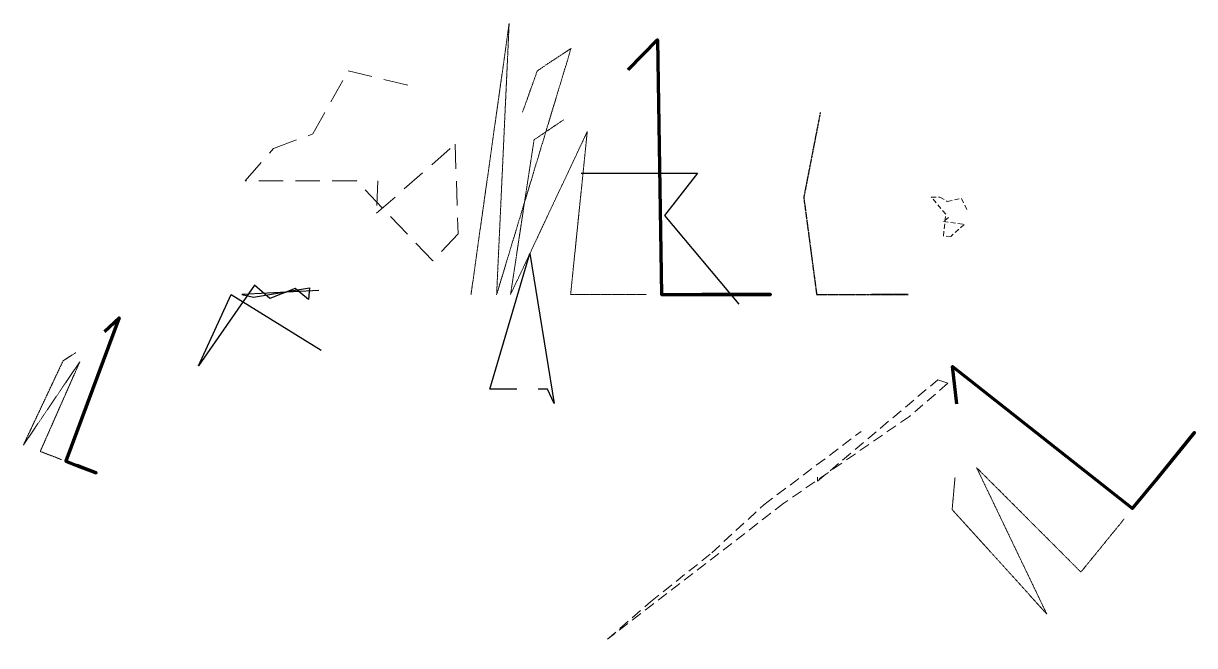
# Model space of a CAD drawing. Header units: metres. Extents: x 7423508 to 7424704, y 5547632 to 5548267.
import ezdxf

# ---------------------------------------------------------------- set-up
doc = ezdxf.new("R2010")
doc.units = ezdxf.units.M
for name, pattern in [('CENTER2', [1.125, 0.75, -0.125, 0.125, -0.125]), ('DASHED2', [0.375, 0.25, -0.125]), ('PHANTOM', [2.5, 1.25, -0.25, 0.25, -0.25, 0.25, -0.25])]:
    doc.linetypes.add(name, pattern=pattern)
doc.layers.add('block1', color=7, linetype='FENCELINE2', lineweight=5, true_color=0x2fd0c0, transparency=0.4)
doc.layers.add('block_2', color=7, linetype='Continuous')
doc.linetypes.add('FENCELINE2', pattern='A,0.25,-0.1,[132,ltypeshp.shx,S=0.1,R=0,X=-0.1,Y=0],-0.1,1', length=1.45)

# ---------------------------------------------------------------- blocks, each defined once
blk = doc.blocks.new('block2')
at = {"layer": 'block_2', "color": 5, "linetype": 'ByBlock', "lineweight": 100}
blk.add_polyline3d([(-18.8, 262.4, 0), (11.1, 293, 0), (15.4, 32.8, 21.2), (58.6, 32.8, 36.6), (126.7, 32.8, 43.8), (90.7, 32.8, 69.5), (56.6, 32.8, 79)], dxfattribs=at)
at = {"layer": 'block_2', "color": 11, "linetype": 'CENTER2', "lineweight": 20}
blk.add_polyline3d([(-84.7, 211.4, 0), (-115, 190.9, 0), (-139, 32.8, 59.6), (-60.6, 199.4, -208), (-77.6, 32.8, -99.9), (0, 32.8, -71.8)], dxfattribs=at)
blk = doc.blocks.new('block_1')
at = {"layer": 'block1', "color": 6, "linetype": 'DASHED2', "lineweight": 5, "ltscale": 100}
blk.add_polyline3d([(5.96, 119.87, -129.84), (4.79, 86.89, 0), (85.02, 157.23, 0), (88.08, 65.91, -208), (62.24, 38.27, -208), (-15.74, 119.87, -257.77), (-129.46, 119.87, -65.84), (-100.45, 153.12, -37.69), (-60.26, 167.85, -77.56), (-24.25, 232.23, -208), (38.02, 217.2, -208)], dxfattribs=at)

msp = doc.modelspace()

# ---------------------------------------------------------------- linework, layer by layer
at = {"color": 83, "linetype": 'PHANTOM', "lineweight": 15, "true_color": 0x78c738, "transparency": 33554661}
msp.add_polyline3d([(7424017.6, 5548176.7, 208), (7424032.7, 5548218.9, 208), (7424067.1, 5548241.6, 0), (7423991.1, 5547990.2, 99), (7424003.9, 5548267.2, 0), (7423964.9, 5547990.2, 233.6)], dxfattribs=at)
at = {"color": 1, "linetype": 'CENTER2'}
msp.add_polyline3d([(7424321.8, 5548176.2, 208), (7424304.9, 5548089.4, 208), (7424318.1, 5547990.2, 156.8), (7424350.1, 5547990.2, 177.8), (7424387.7, 5547990.2, 144.1), (7424411.5, 5547990.2, 180.1), (7424374.3, 5547990.2, 208.6)], dxfattribs=at)
at = {"color": 136, "true_color": 0x0b7573}
msp.add_polyline3d([(7424077.4, 5548114.1, 208), (7424196.4, 5548114.1, 208), (7424162.7, 5548071, 0), (7424238.5, 5547980.4, -95.6)], dxfattribs=at)
msp.add_polyline3d([(7424011.8, 5547893.5, 190.9), (7423984.2, 5547893.5, 197.6), (7424025.1, 5548032.2, 200.1), (7424049.8, 5547878.9, 208), (7424043, 5547893.5, 215.1), (7424033.4, 5547893.5, 228.7)])
at = {"color": 122, "true_color": 0x28d780}
msp.add_polyline3d([(7423809.3, 5547994.3, 236.9), (7423730.9, 5547990.2, 220.8), (7423742.8, 5547987.7, 178.1), (7423800, 5547997.2, 206.8), (7423798.8, 5547985.1, 210.5), (7423785.1, 5547996.6, 215.2), (7423759.4, 5547986.1, 214.7), (7423743.6, 5547999.9, 238.3), (7423686.6, 5547917.5, 208), (7423719.9, 5547990.2, 183.1), (7423811.7, 5547933.6, 208)], dxfattribs=at)

# ---------------------------------------------------------------- block references
at = {"layer": 'block1'}
msp.add_blockref('block_1', (7423863.7, 5547986.5, 208), dxfattribs=at)
for p, xscale, yscale, zscale, rotation in [((7424433.8, 5548054.5, 208), 0.2, 0.2, 0.2, 310.4296212561367), ((7424316.7, 5547786.8, 208), 2, 0.1, 2, 37.63637757754605)]:
    msp.add_blockref('block_1', p, dxfattribs=dict(at, xscale=xscale, yscale=yscale, zscale=zscale, rotation=rotation))
at = {"layer": 'block_2'}
msp.add_blockref('block2', (7424144.3, 5547957.4, 208), dxfattribs=at)
for p, xscale, yscale, zscale, rotation in [((7424655.1, 5547742.3, 208), 0.9, 0.9, 0.9, 50.81495585517015), ((7423539.5, 5547803.3), 0.3, 0.6, 0.3, 339.106402907217)]:
    msp.add_blockref('block2', p, dxfattribs=dict(at, xscale=xscale, yscale=yscale, zscale=zscale, rotation=rotation))

doc.saveas('drawing.dxf')
